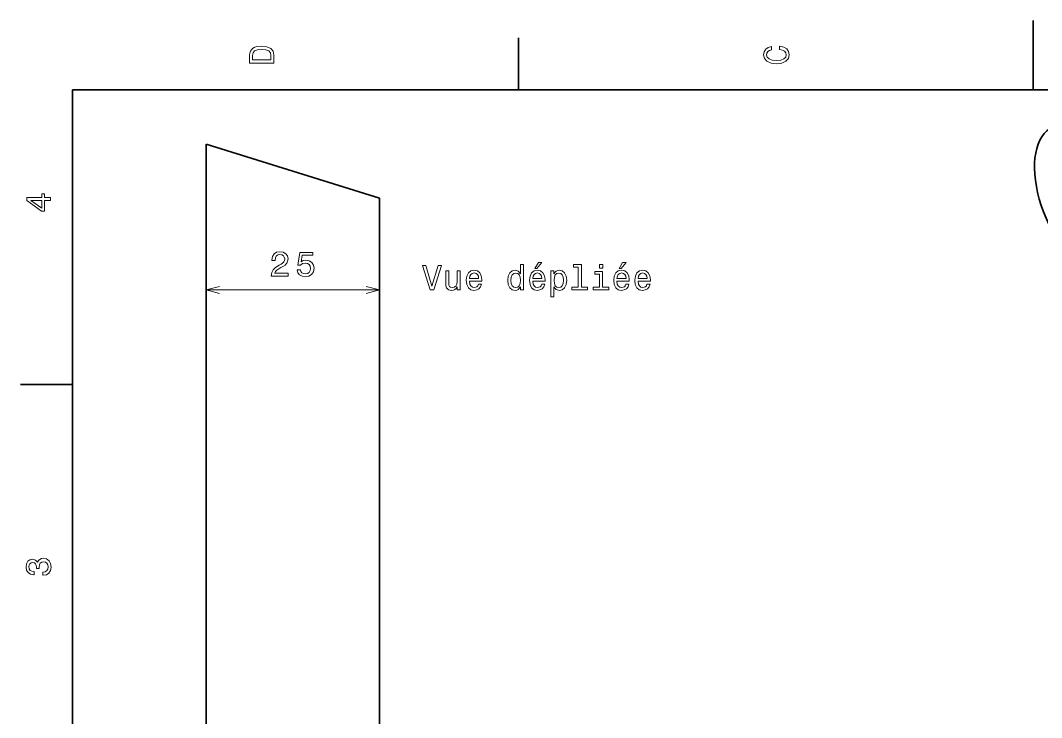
# Model space of a CAD drawing. Extents: x 0 to 297, y 0 to 210.
# Drawn here: x 2.5 to 149.7, y 109.5 to 210 of the extents above; entities that cross this region are included whole.
import ezdxf

# ---------------------------------------------------------------- set-up
doc = ezdxf.new("R2010")
doc.units = 0

msp = doc.modelspace()

# ---------------------------------------------------------------- linework, layer by layer
at = {"color": 7, "lineweight": 35, "ltscale": 0.25}
msp.add_line((148.5, 200), (148.5, 210), dxfattribs=at)
at = {"color": 7, "lineweight": 35, "ltscale": 0.1875}
for p, q in [((74.300003, 200), (74.300003, 207.5)), ((10, 157.5), (2.5, 157.5))]:
    msp.add_line(p, q, dxfattribs=at)
at = {"color": 7, "lineweight": 35}
for p, q in [((287, 200), (10, 200)), ((10, 200), (10, 10)), ((29.264606, 192.155579), (54.264606, 184.356995)), ((29.264606, 192.155579), (29.264606, 52.721195)), ((54.264606, 52.721195), (54.264606, 184.356995))]:
    msp.add_line(p, q, dxfattribs=at)
at = {"color": 7, "lineweight": 13}
msp.add_line((54.264606, 171.121246), (29.264606, 171.121246), dxfattribs=at)
for points in [[(35.533215, 204.994965), (35.533215, 203.829971), (39.033215, 203.829971), (39.033215, 204.994965), (38.922264, 205.544678), (38.584366, 205.953171), (38.034657, 206.205338), (37.283215, 206.296112), (36.516644, 206.215424), (36.21405, 206.114563), (35.971977, 205.973343), (35.644165, 205.56485), (35.563473, 205.297562)], [(111.93206, 205.817017), (112.35569, 205.716141), (112.658287, 205.549713), (112.844887, 205.317734), (112.905403, 205.045395), (112.814629, 204.71759), (112.54229, 204.460388), (112.098488, 204.28891), (111.483215, 204.233429), (110.872986, 204.28891), (110.424141, 204.455338), (110.151802, 204.71254), (110.055984, 205.045395), (110.106415, 205.287476), (110.247627, 205.494247), (110.474571, 205.655624), (110.787247, 205.766571), (110.787247, 206.245682), (110.308144, 206.094391), (109.94503, 205.832138), (109.718086, 205.474075), (109.637398, 205.045395), (109.763474, 204.510818), (110.116501, 204.10231), (110.696472, 203.840057), (111.483215, 203.749283), (112.269958, 203.840057), (112.84993, 204.10231), (113.208, 204.510818), (113.329041, 205.045395), (113.233215, 205.51442), (112.965927, 205.892654), (112.527161, 206.159943), (111.93206, 206.301163)], [(35.951801, 204.959656), (36.027451, 205.342941), (36.259438, 205.605194), (36.672985, 205.761536), (37.283215, 205.811966), (37.873272, 205.756485), (38.286816, 205.600143), (38.533936, 205.332855), (38.614628, 204.959656), (38.614628, 204.298996), (35.951801, 204.298996)], [(6.833213, 184.02739), (6.833213, 184.481277), (5.965778, 184.481277), (5.965778, 184.98056), (5.56232, 184.98056), (5.56232, 184.481277), (3.408862, 184.481277), (3.408862, 184.022339), (5.521974, 182.489197), (5.965778, 182.489197), (5.965778, 184.02739)], [(5.56232, 182.912827), (3.993876, 184.02739), (5.56232, 184.02739)], [(38.666046, 173.121246), (41.071667, 173.121246), (41.071667, 173.554962), (39.170368, 173.554962), (39.276276, 173.791992), (39.457832, 173.988678), (40.017632, 174.346741), (40.315182, 174.498047), (40.648033, 174.714905), (40.885067, 174.967056), (41.021233, 175.264618), (41.071667, 175.602509), (40.985931, 176.026138), (40.748898, 176.358994), (40.385788, 176.570816), (39.916767, 176.646454), (39.432617, 176.56073), (39.064461, 176.323685), (38.827427, 175.94545), (38.746738, 175.446167), (38.746738, 175.375565), (39.205669, 175.375565), (39.205669, 175.415909), (39.25106, 175.75885), (39.387226, 176.011017), (39.604084, 176.172394), (39.891548, 176.227875), (40.184055, 176.177444), (40.400917, 176.051361), (40.542126, 175.854675), (40.59256, 175.607559), (40.557255, 175.375565), (40.461433, 175.178879), (40.300053, 175.007416), (40.078148, 174.85611), (39.780598, 174.694733), (39.286362, 174.38205), (38.938381, 174.049194), (38.731609, 173.645737), (38.666046, 173.136368)], [(42.381897, 174.034073), (42.492847, 173.620529), (42.739964, 173.29776), (43.103077, 173.096024), (43.567055, 173.02037), (44.07642, 173.11116), (44.474834, 173.358276), (44.726997, 173.751648), (44.822819, 174.255966), (44.737083, 174.724991), (44.495007, 175.09314), (44.116768, 175.33017), (43.627575, 175.415909), (43.249332, 175.355392), (42.956825, 175.188965), (43.098034, 176.13205), (44.631176, 176.13205), (44.631176, 176.545593), (42.760139, 176.545593), (42.482761, 174.689682), (42.886219, 174.689682), (43.178726, 174.926712), (43.551926, 175.012451), (43.874691, 174.95697), (44.121811, 174.795593), (44.278149, 174.548477), (44.333626, 174.230759), (44.278149, 173.913025), (44.116768, 173.665909), (43.869648, 173.509567), (43.551926, 173.454102), (43.284634, 173.489395), (43.077862, 173.605392), (42.926563, 173.786942), (42.850918, 174.034073)], [(62.700291, 174.668167), (61.822769, 171.687607), (60.920029, 174.668167), (60.440922, 174.668167), (61.570606, 171.163116), (62.074928, 171.163116), (63.179398, 174.668167)], [(65.90274, 173.871323), (65.458939, 173.871323), (65.458939, 172.307922), (65.408501, 171.944809), (65.262253, 171.682571), (65.035301, 171.521179), (64.737755, 171.470749), (64.500725, 171.511093), (64.349426, 171.632141), (64.263687, 171.838913), (64.243515, 172.131409), (64.243515, 173.871323), (63.799713, 173.871323), (63.799713, 172.091064), (63.814842, 171.733002), (63.910664, 171.435455), (64.203171, 171.163116), (64.672188, 171.067291), (64.924355, 171.1026), (65.141212, 171.193375), (65.327812, 171.349716), (65.479111, 171.57666), (65.479111, 171.163116), (65.90274, 171.163116)], [(67.239197, 172.388626), (69.014412, 172.388626), (69.019455, 172.595398), (68.938759, 173.175369), (68.716858, 173.609085), (68.363838, 173.871323), (67.894814, 173.967148), (67.435883, 173.866287), (67.082855, 173.583862), (66.855911, 173.124939), (66.775215, 172.519745), (66.850868, 171.899429), (67.077812, 171.445541), (67.425797, 171.163116), (67.879684, 171.067291), (68.273056, 171.132858), (68.595825, 171.304321), (68.832855, 171.57666), (68.969025, 171.939774), (68.530258, 171.939774), (68.439484, 171.738037), (68.308357, 171.586746), (67.935158, 171.465714), (67.647697, 171.521179), (67.43084, 171.697693), (67.289627, 171.985168), (67.239197, 172.373489)], [(74.587181, 171.581711), (74.587173, 171.163116), (75.030983, 171.163116), (75.030983, 174.784149), (74.592224, 174.784149), (74.592224, 173.457779), (74.254326, 173.841064), (74.047554, 173.931854), (73.810524, 173.967148), (73.381844, 173.866287), (73.048996, 173.583862), (72.832138, 173.129974), (72.756485, 172.519745), (72.832138, 171.909515), (73.048996, 171.450577), (73.381844, 171.163116), (73.810516, 171.067291), (74.047554, 171.1026), (74.259369, 171.193375)], [(76.347267, 172.388626), (78.122482, 172.388626), (78.127525, 172.595398), (78.046829, 173.175369), (77.824928, 173.609085), (77.471901, 173.871323), (77.002884, 173.967148), (76.543953, 173.866287), (76.190926, 173.583862), (75.963982, 173.124939), (75.883286, 172.519745), (75.958939, 171.899429), (76.185883, 171.445541), (76.533859, 171.163116), (76.987755, 171.067291), (77.381126, 171.132858), (77.703896, 171.304321), (77.940926, 171.57666), (78.077095, 171.939774), (77.638329, 171.939774), (77.547554, 171.738037), (77.416428, 171.586746), (77.043228, 171.465714), (76.755768, 171.521179), (76.53891, 171.697693), (76.397697, 171.985168), (76.347267, 172.373489)], [(76.6549, 174.239487), (76.952454, 174.239487), (77.653458, 175.096832), (77.159225, 175.096832)], [(79.413544, 173.452744), (79.413544, 173.871323), (78.969742, 173.871323), (78.969742, 170.11412), (79.413544, 170.11412), (79.413544, 171.57666), (79.569885, 171.33963), (79.746399, 171.183289), (80.190201, 171.067291), (80.613831, 171.163116), (80.946686, 171.450577), (81.163544, 171.904465), (81.24424, 172.519745), (81.163544, 173.129974), (80.946686, 173.583862), (80.613838, 173.866287), (80.190201, 173.967148), (79.948128, 173.93689), (79.741356, 173.841064), (79.564842, 173.679688)], [(82.913551, 174.41095), (82.913551, 171.536316), (82.000725, 171.536316), (82.000725, 171.163116), (84.265137, 171.163116), (84.265137, 171.536316), (83.357353, 171.536316), (83.357353, 174.784149), (82.217583, 174.784149), (82.217583, 174.41095)], [(86.423637, 171.536316), (86.423637, 173.780548), (85.283867, 173.780548), (85.283867, 173.402313), (85.979828, 173.402313), (85.979828, 171.536316), (85.072052, 171.536316), (85.072052, 171.163116), (87.341499, 171.163116), (87.341499, 171.536316)], [(86.438766, 174.784149), (85.969742, 174.784149), (85.969742, 174.279831), (86.438766, 174.279831)], [(88.491356, 172.388626), (90.266571, 172.388626), (90.271614, 172.595398), (90.190926, 173.175369), (89.969025, 173.609085), (89.615997, 173.871323), (89.146973, 173.967148), (88.688042, 173.866287), (88.335014, 173.583862), (88.10807, 173.124924), (88.027382, 172.519745), (88.103027, 171.899429), (88.329971, 171.445541), (88.677956, 171.163116), (89.131844, 171.067291), (89.525215, 171.132858), (89.847984, 171.304321), (90.085014, 171.57666), (90.221184, 171.939774), (89.782425, 171.939774), (89.691643, 171.738037), (89.560524, 171.586746), (89.187325, 171.465714), (88.899857, 171.521179), (88.682999, 171.697693), (88.541786, 171.985168), (88.491356, 172.373489)], [(88.798996, 174.239487), (89.096542, 174.239487), (89.797554, 175.096832), (89.303314, 175.096832)], [(91.527382, 172.388626), (93.302597, 172.388626), (93.30764, 172.595398), (93.226944, 173.175369), (93.005043, 173.609085), (92.652016, 173.871323), (92.182999, 173.967148), (91.724068, 173.866287), (91.37104, 173.583862), (91.144096, 173.124924), (91.0634, 172.519745), (91.139053, 171.899429), (91.365997, 171.445541), (91.713974, 171.163116), (92.16787, 171.067291), (92.561241, 171.132858), (92.88401, 171.304321), (93.12104, 171.57666), (93.25721, 171.939774), (92.818443, 171.939774), (92.727669, 171.738037), (92.596542, 171.586746), (92.223343, 171.465714), (91.935883, 171.521179), (91.719025, 171.697693), (91.577812, 171.985168), (91.527382, 172.373489)], [(67.239197, 172.761826), (67.29467, 173.109802), (67.43084, 173.367004), (67.637611, 173.523346), (67.909943, 173.578827), (68.177238, 173.523346), (68.38401, 173.367004), (68.510086, 173.109802), (68.555481, 172.761826)], [(73.886169, 173.568741), (74.178673, 173.498123), (74.400581, 173.301437), (74.5317, 172.973633), (74.582138, 172.519745), (74.5317, 172.060806), (74.400581, 171.733002), (74.178673, 171.531265), (73.886169, 171.465714), (73.608795, 171.531265), (73.396973, 171.733002), (73.255768, 172.065857), (73.210373, 172.519745), (73.255768, 172.968597), (73.396973, 173.296402), (73.608795, 173.498123)], [(76.347267, 172.761826), (76.40274, 173.109802), (76.53891, 173.367004), (76.745682, 173.523346), (77.018013, 173.578827), (77.285309, 173.523346), (77.492081, 173.367004), (77.618156, 173.109802), (77.663544, 172.761826)], [(80.114555, 171.465714), (79.817009, 171.531265), (79.600143, 171.733002), (79.463982, 172.060806), (79.418587, 172.519745), (79.463982, 172.973633), (79.600143, 173.301437), (79.817009, 173.498123), (80.114555, 173.568741), (80.386887, 173.498123), (80.603752, 173.296402), (80.739914, 172.968597), (80.790352, 172.519745), (80.739914, 172.065857), (80.603752, 171.733002), (80.386887, 171.531265)], [(88.491356, 172.761826), (88.546829, 173.109802), (88.682999, 173.367004), (88.889771, 173.523346), (89.162109, 173.578827), (89.429398, 173.523346), (89.636169, 173.367004), (89.762253, 173.109802), (89.80764, 172.761826)], [(91.527382, 172.761826), (91.582855, 173.109802), (91.719025, 173.367004), (91.925797, 173.523346), (92.198128, 173.578827), (92.465424, 173.523346), (92.672195, 173.367004), (92.798271, 173.109802), (92.843658, 172.761826)], [(5.73379, 129.979111), (5.769093, 129.979111), (6.253242, 130.059799), (6.616354, 130.296829), (6.848343, 130.670029), (6.934078, 131.164276), (6.848343, 131.688766), (6.626441, 132.082138), (6.273415, 132.334305), (5.819525, 132.425079), (5.521974, 132.384735), (5.279899, 132.273788), (5.0933, 132.092224), (4.957133, 131.850143), (4.684798, 132.177963), (4.251081, 132.293961), (3.857709, 132.218307), (3.560158, 132.00145), (3.373559, 131.648422), (3.307997, 131.164276), (3.388689, 130.710388), (3.610591, 130.362396), (3.963617, 130.135452), (4.432637, 130.059799), (4.46794, 130.059799), (4.46794, 130.508652), (4.145173, 130.548996), (3.913184, 130.680115), (3.771974, 130.891937), (3.721542, 131.189484), (3.761888, 131.451736), (3.867795, 131.643372), (4.039265, 131.759369), (4.271254, 131.804764), (4.518372, 131.759369), (4.684798, 131.638336), (4.785663, 131.426514), (4.815922, 131.139053), (4.810879, 130.942368), (5.209294, 130.942368), (5.199208, 131.189484), (5.244596, 131.507217), (5.365634, 131.744247), (5.56232, 131.885452), (5.819525, 131.935883), (6.112032, 131.880417), (6.328891, 131.734161), (6.465058, 131.502167), (6.510447, 131.194534), (6.460014, 130.876801), (6.308718, 130.644821), (6.066643, 130.498566), (5.73379, 130.443085)]]:
    msp.add_lwpolyline(points, close=True, dxfattribs=at)
for points in [[(31.196457, 171.638885), (29.264606, 171.121246), (31.196457, 170.603607)], [(52.332752, 170.603607), (54.264606, 171.121246), (52.332752, 171.638885)]]:
    msp.add_lwpolyline(points, dxfattribs=at)
at = {"color": 7, "lineweight": 35}
msp.add_ellipse((156.77771, 183.436264), major_axis=(-5.449249, 11.249695), ratio=0.532625, start_param=6.2831483384, end_param=8.7811373101, dxfattribs=at)

doc.saveas('drawing.dxf')
